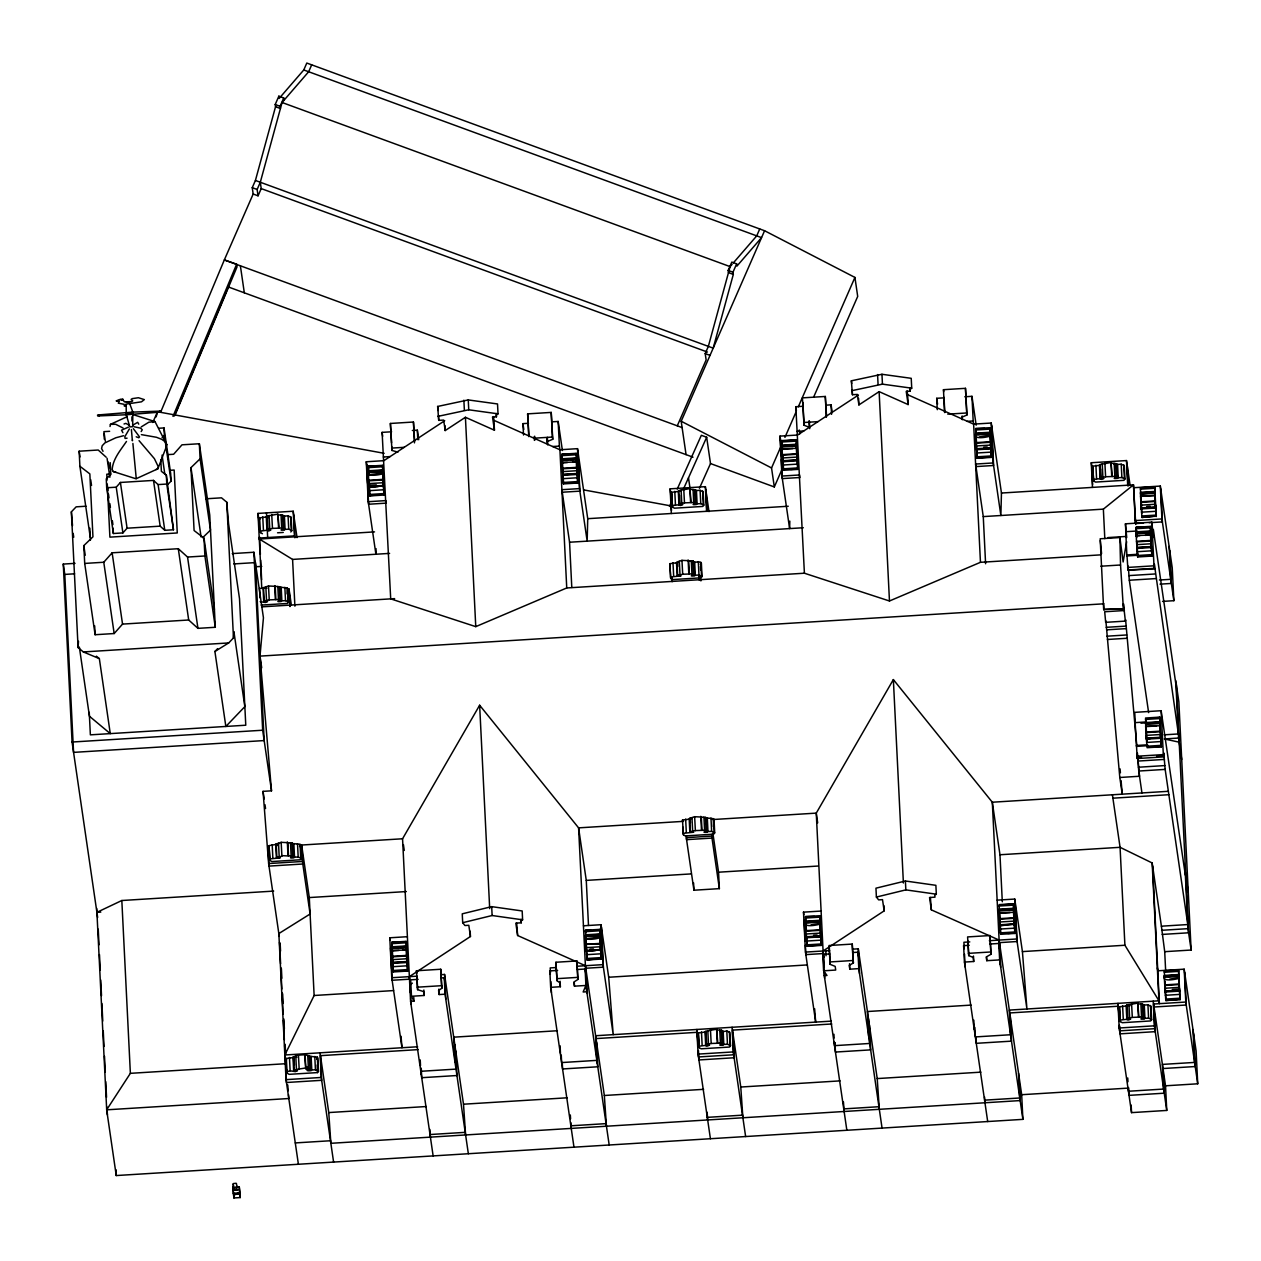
<?xml version="1.0" encoding="UTF-8"?>
<svg xmlns="http://www.w3.org/2000/svg" width="1261" height="1261" viewBox="0 0 1261 1261"><rect width="100%" height="100%" fill="white"/><g stroke="black" fill="none" stroke-linecap="round" stroke-linejoin="round"><path stroke-width="1.5" d="M382.54 465.341L382.95 474.814L382.635 470.463L368.37 471.346L368.701 475.696L368.275 466.223L382.54 465.341L384.085 495.037L369.82 495.92L369.615 494.454L369.189 487.376L383.439 485.816L369.189 486.699L369.3 488.133L369.189 486.699M406.058 941.368L406.468 950.857L406.152 946.507L391.887 947.389L392.218 951.74L391.793 942.251L406.058 941.368L406.389 944.158L407.602 971.065L393.337 971.947L392.707 962.726L406.956 961.844L407.082 963.278L406.956 961.844M576.198 453.329L576.608 462.819L576.293 458.468L562.028 459.351L562.343 463.701L561.933 454.212L576.198 453.329L576.529 456.119L577.743 483.026L563.478 483.909L562.832 474.703L577.097 473.821L577.207 475.239L577.097 473.821M585.719 936.308L585.451 930.255L599.716 929.373L601.261 959.069L586.995 959.952L586.239 948.162L586.27 950.4L600.52 949.517L600.488 947.279L600.725 951.283L600.614 949.848L589.912 950.51M587.421 938.767C620.302 932.998 580.454 945.056 585.545 935.378L599.81 934.496L600.126 938.846L599.716 929.373M796.243 439.695L796.668 449.184L796.353 444.818L782.088 445.716L782.403 450.067L781.993 440.578L796.243 439.695L797.803 469.391L783.538 470.274L783.065 465.025L782.908 461.731L797.157 460.848L797.803 469.391M819.76 915.722L820.186 925.211L819.871 920.861L805.606 921.744L805.921 926.094L805.511 916.605L819.76 915.722L821.321 945.419L807.056 946.302L806.409 937.096L809.972 936.876M989.901 427.7L990.311 437.173L989.995 432.822L975.746 433.705L976.061 438.056L975.636 428.582L989.901 427.7L991.445 457.396L977.196 458.279L976.55 449.058L980.112 448.837M999.374 910.568L999.153 904.61L1013.418 903.727L1014.963 933.424L1000.714 934.306L1000.493 932.841L1000.068 925.763L1014.317 924.203L1000.068 925.085L1000.178 926.52L1000.068 925.085M1010.045 912.57L999.358 913.232L999.264 909.733L1013.513 908.85L1013.828 913.2L1013.418 903.727M1139.881 535.673L1136.319 535.893L1136.224 532.394L1136.539 536.745L1136.129 527.271L1150.379 526.389L1151.939 556.085L1137.674 556.968L1137.201 551.703L1137.044 548.425L1151.293 547.542L1151.939 556.085M1147.762 493.272L1140.622 493.713L1140.417 487.755L1154.682 486.872L1156.321 516.159L1141.962 517.451L1141.331 508.908L1155.58 508.025L1156.227 516.569M1159.805 717.131L1160.23 726.604L1159.899 722.254L1145.65 723.136L1145.965 727.487L1145.555 718.013L1159.805 717.131L1161.349 746.811L1147.1 747.71L1146.627 742.445L1146.454 739.167L1160.719 738.268L1161.349 746.811M1136.208 532.615L1150.489 531.511L1150.804 535.862L1150.379 526.389M1154.777 491.995L1154.871 495.494L1140.606 496.377L1140.511 492.878L1154.777 491.995L1155.092 496.345L1154.682 486.872M1164.565 976.928L1164.281 970.86L1178.546 969.977L1180.091 999.674L1165.826 1000.556L1165.18 991.335L1168.758 991.114M1169.83 979.151C1195.586 974.406 1159.395 985.298 1164.376 975.982L1178.641 975.1L1178.956 979.45L1178.546 969.977M235.996 1193.915L234.262 1194.372L235.917 1194.498M129.331 402.637L126.21 402.023L129.048 401.849L132.846 412.111L132.673 426.722L129.836 426.896L126.289 414.759L126.147 404.765M376.046 548.63L375.904 554.241L368.244 501.705L366.273 461.762L383.88 460.675L444.707 420.701M577.522 448.664L587.736 518.681L587.169 541.142L579.493 488.606L577.522 448.664L559.916 449.767L493.949 420.354L493.398 416.587M789.812 521.108L789.622 528.595L781.946 476.059L779.976 436.117L797.582 435.029L858.41 395.071M991.241 423.034L1001.455 493.035L1000.871 515.497L993.211 462.96L991.241 423.034L973.634 424.122L907.652 394.709L907.1 390.942M132.484 439.884L132.373 440.767L131.412 429.575M79.348 647.051L89.452 716.264L110.274 733.618L99.351 658.636L83.336 651.937L78.087 647.555L78.513 641.282M214.906 651.48L228.682 642.937L233.474 637.924L233.916 631.651L244.839 706.633L225.845 726.462L214.906 651.48L217.617 648.643M370.261 474.735C403.126 468.966 363.278 481.04 368.37 471.346M382.729 473.963L382.635 470.463M399.122 950.431L391.982 950.873L391.887 947.389M402.685 950.211L406.247 949.99L406.152 946.507M567.466 462.519L562.122 462.85L562.028 459.351M572.825 462.172L576.387 461.952L576.293 458.468M792.885 448.538L782.183 449.2L782.088 445.716M797.267 460.549L797.031 457.617L797.062 459.855L782.813 460.738L782.372 454.622L782.088 448.869L796.448 448.317L796.353 444.818M811.044 924.896C836.815 920.152 800.609 931.044 805.606 921.744M819.965 924.345L819.871 920.861M979.403 436.984C1008.564 431.656 970.891 443.368 975.746 433.705M990.09 436.322L989.995 432.822M1014.317 924.203L1014.443 925.637L1014.207 921.633L1014.238 923.887L999.973 924.77L999.547 918.638L999.264 912.901L1013.608 912.349L1013.513 908.85M1150.489 531.511L1150.584 535.011L1145.224 535.342M1156.432 725.973L1145.745 726.635L1145.65 723.136M1160.814 737.984L1160.593 735.037L1160.624 737.275L1146.359 738.158L1145.934 732.042L1145.65 726.289L1160.01 725.753L1159.899 722.254M1178.736 978.599L1178.641 975.1M138.742 424.169L137.701 422.309L133.193 424.941M1136.744 745.424L1125.6 619.703L1125.379 621.106L1105.676 622.335L1105.881 620.932L1119.8 777.485L1122.243 794.162L1121.076 780.559M110.038 426.502L110.416 424.358L127.235 416.666M124.035 423.98L125.864 423.365L129.189 425.193M1126.656 541.741L1123.125 561.98L1119.894 537.549L1100.175 538.778L1103.659 609.457L1123.677 608.842L1123.425 603.735L1125.379 621.106M132.279 414.349L154.993 421.584L166.72 444.55L166.074 447.403L157.877 468.793L135.999 478.786L113.285 471.551L112.166 469.502C113.001 458.736 120.678 450.035 126.478 441.445M369.82 495.92L369.268 482.254M393.337 971.947L393.164 965.863M563.478 483.909L563.304 477.824M586.995 959.952L595.964 958.975M783.538 470.274L782.892 454.717M807.056 946.302L806.693 936.434M977.196 458.279L976.912 450.287M1000.714 934.306L999.784 913.074M1141.962 517.451L1152.727 516.38M1137.674 556.968L1137.123 543.302M1165.826 1000.556L1178.389 999.374M304.595 1054.748L309.859 1055.977L311.183 1070.636C302.025 1071.645 315.549 1067.878 305.792 1068.776L304.595 1054.748L298.431 1055.126L299.172 1069.013L294.128 1070.069L293.466 1056.765L298.431 1055.126M160.667 412.158L224.332 259.924L253.177 194.021L252.247 187.684L255.416 180.465L275.544 106.712L275.213 104.505L278.854 96.183L283.741 97.964L284.072 100.186M253.177 194.021L258.064 195.818L257.134 189.465L260.302 182.262L282.07 102.504L308.661 71.751L311.688 64.847M732.121 264.306L730.119 266.623L708.351 346.381L705.198 353.6L706.128 359.937L677.283 425.824M733.319 274.409L728.48 272.628L728.164 270.421L731.806 262.099L736.645 263.864L732.988 272.187L733.319 274.409L713.19 348.146L255.416 180.465M239.227 1194.309L238.014 1193.994L239.527 1193.915M172.993 416.382L236.642 264.211L224.332 259.924L682.122 427.605M174.317 415.972L178.053 407.035M178.747 405.38L228.288 286.941L693.014 457.176M174.901 415.452L237.021 266.891L236.642 264.211M275.544 106.712L280.431 108.509L280.1 106.302L283.741 97.964M278.854 96.183L279.185 98.39L303.775 69.954L306.801 63.05L764.576 230.731L854.926 277.42L857.701 296.43L813.66 397.073M258.064 195.818L261.216 188.598L260.302 182.262M759.737 228.966L756.726 235.87L733.35 262.887M686.063 454.622L681.192 421.253L764.576 230.731M677.22 489.126L701.352 435.297L706.664 437.252L710.51 463.575L774.317 486.951L771.543 467.957L780.985 446.378M784.925 437.394L795.927 412.237M798.292 406.846L854.926 277.42M774.317 486.951L782.183 468.982M152.77 422.467L157.546 411.764L384.148 453.314M156.175 416.855L157.546 411.764M669.481 506.402L671.798 501.248M683.383 489.221L706.664 437.252M699.445 488.259L710.51 463.575M588.493 925.448L586.27 880.399L578.594 827.862L479.637 705.23L402.558 838.77L301.631 845.028L309.292 897.564L314.131 995.496L284.828 1055L417.627 1046.772M233.774 1194.356L234.53 1193.789L233.632 1194.167M1002.306 901.773L999.973 854.753L992.312 802.217L893.355 679.584L816.261 813.124L824.3 975.651L846.856 1130.266M824.016 957.383L823.07 950.999L884.15 910.868L882.511 899.645L878.633 899.881L876.395 897.06L875.954 888.185L905.398 880.998L935.883 885.317L936.324 894.191L934.732 895.389L935 897.154L929.546 897.501L931.343 909.875L999.122 940.091L1021.678 1094.706L1022.892 1119.358L116.248 1175.551L106.665 1109.822L130.372 1073.332L121.828 900.512L273.669 891.101M290.818 531.969L291.795 530.629L291.149 517.325L288.075 515.859L283.189 516.127M280.588 588.178L279.958 587.61L281.187 587.295L287.398 588.004L287.13 593.931M287.918 588.792L288.58 602.112L287.603 603.436L261.09 605.091M299.598 846.478L300.055 844.35L293.845 843.641L292.631 843.956L293.261 844.523M300.575 845.138L301.237 858.442L300.26 859.781L271.872 861.547L269.917 860.412L269.05 845.642L275.718 844.476L277.452 845.548M695.836 491.16L695.205 490.592L700.091 490.308L703.165 491.79L703.811 505.094L702.834 506.433L674.446 508.183L672.491 507.064L671.624 492.294L679.332 491.317M316.874 1059.272L317.331 1057.144L311.12 1056.434L309.891 1056.75L310.521 1057.317M294.128 1070.069L297.517 1070.668L295.389 1071.645L290.125 1070.794L286.972 1071.755L287.177 1073.206L289.132 1074.34L317.52 1072.591L318.513 1071.251L317.851 1057.932M700.407 564.502L700.848 562.39L698.31 561.697L692.967 562.816M701.384 563.178L702.03 576.482L701.053 577.822L672.665 579.571L670.71 578.452L669.843 563.683L677.551 562.705L677.74 566.504M706.712 818.893L706.097 818.326L707.311 818.011L713.521 818.72L713.348 826.554M714.041 819.508L714.703 832.827L713.726 834.152L685.322 835.917L683.383 834.782L682.5 820.013L690.224 819.051L690.413 822.85M1116.332 464.489L1121.218 464.206L1124.292 465.687L1124.938 478.991L1123.961 480.331L1095.573 482.08L1093.618 480.961L1092.751 466.192L1100.459 465.214L1099.529 465.766M721.465 1032.05L726.809 1030.931L729.867 1032.396L730.529 1045.716L729.552 1047.04L701.148 1048.805L699.209 1047.67L698.326 1032.901L706.05 1031.939L706.696 1045.243L705.782 1045.795L707.405 1046.11L709.533 1045.133L706.144 1044.534L705.498 1031.23L716.611 1029.212L717.824 1043.241C727.565 1042.343 714.041 1046.094 723.199 1045.085L721.875 1030.442L717.162 1029.922M1143.664 1005.679L1143.049 1005.112L1147.936 1004.828L1150.994 1006.294L1151.656 1019.613L1150.678 1020.937L1122.274 1022.703L1120.335 1021.568L1119.453 1006.798L1127.176 1005.837L1127.823 1019.14L1126.908 1019.692L1128.532 1020.007L1130.66 1019.03L1127.271 1018.431L1126.625 1005.127L1137.737 1003.11L1138.951 1017.138C1148.692 1016.24 1135.168 1019.991 1144.326 1018.983L1143.002 1004.339L1138.289 1003.835M129.363 428.929L124.823 436.7L125.075 438.434L127.077 438.166M238.565 1193.631L237.541 1193.615L239.212 1193.505M110.227 462.661L110.81 474.467L106.255 478.865L106.696 487.771L116.233 487.187L120.41 482.459L153.495 480.409L158.114 484.587L164.781 530.314L173.466 529.778L166.342 475.145L161.376 471.33L160.793 459.524M106.696 487.771L113.364 533.513L122.9 532.914L127.077 528.201L160.163 526.152L164.781 530.314M106.145 457.176L98.216 450.019L79.159 451.202L79.9 466.271L89.846 473.9L92.951 536.808L83.825 545.619L84.708 563.431L103.765 562.248L112.134 552.807L178.29 548.708L187.542 557.047L197.945 628.356L215.3 627.284L209.752 515.04L199.348 443.746L181.994 444.818L173.624 454.259L167.792 454.622M84.708 563.431L95.111 634.724L114.168 633.542L122.538 624.1L188.693 620.002L197.945 628.356M78.087 647.555L71.373 511.84L76.164 506.843L85.984 506.228M141.169 431.561L142.257 429.78L140.665 428.173L134.107 426.77M162.102 437.662L164.387 435.471L164.025 427.936L158.807 428.251M167.634 484.508L171.055 481.198L170.692 473.663L164.025 427.936M214.417 609.457L204.014 538.163L194.084 530.534L190.978 467.626L200.089 458.815L199.348 443.746M202.674 537.675L210.492 530.124L200.089 458.815M136.251 478.565L132.894 443.478M233.317 1183.575L236.075 1183.275A2.758 0.993 -2.8 0 1 236.422 1183.969L236.847 1185.703A8.764 3.168 -2.8 0 1 237.352 1186.696A4.65 1.687 -2.8 0 0 237.84 1187.405L236.485 1188.209A8.023 2.9 -2.8 0 1 236.201 1189.139L236.958 1189.848M993.211 462.96L975.604 464.048L983.265 516.6L1103.359 509.145L1133.481 484.855L1135.72 524.466M498.016 413.829L496.204 415.216L496.44 416.792L492.515 417.044L494.438 430.222L465.419 417.281L445.196 430.568L443.667 420.071L438.733 420.37L437.646 406.452L468.257 399.926L497.528 403.961L498.016 413.829L468.745 409.793L438.134 416.319M911.719 388.183L909.906 389.57L910.143 391.162L906.218 391.399L908.141 404.576L879.122 391.635L858.899 404.923L857.37 394.425L852.436 394.725L851.364 380.806L881.959 374.281L911.23 378.316L911.719 388.183L882.448 384.148L851.853 390.674M235.303 1194.325L234.483 1194.246M410.582 984.967L409.368 976.644L470.432 936.513L468.808 925.29L464.931 925.527L462.692 922.705L462.251 913.831L491.695 906.643L522.18 910.962L522.606 919.821L521.029 921.019L521.282 922.8L515.828 923.147L517.64 935.52L585.419 965.721L604.334 1095.494L606.446 1126.231M141.279 426.88L148.83 422.214L154.993 421.584M418.116 979.371L410.66 979.844L411.464 996.269L424.137 995.481L423.57 991.587L417.612 989.664L416.445 970.765L440.735 969.252L441.917 988.167L438.576 990.563L439.159 994.551L445.07 994.188L468.351 1153.736M233.348 1183.811L232.67 1184.836L233.679 1185.766A11.759 4.256 -2.8 0 0 233.332 1187.247A3.263 1.182 -2.8 0 0 233.049 1188.02L234.735 1188.288A6.463 2.333 -2.8 0 0 235.161 1189.359L235.24 1189.927A2.427 0.883 -2.8 0 1 234.183 1190.053L238.219 1189.958M237.084 1193.552L237.998 1193.757M409.762 984.857L412.363 983.154M557.614 970.418L549.843 970.891L550.663 987.331L560.373 986.732L559.789 982.729L557.031 980.711L555.928 962.253L576.876 960.945L577.979 979.403L573.865 982.051L574.464 986.165L585.908 985.456L609.189 1145.004M266.449 512.88L267.427 529.462L270.8 530.061L268.672 531.039L267.048 530.723L267.978 530.156L267.316 516.852L266.386 517.42L268.026 517.719M679.521 495.116L679.994 504.621L679.064 505.188L680.688 505.503L682.832 504.526L679.443 503.911L678.781 490.608L689.909 488.59L691.107 502.619C700.864 501.72 687.34 505.488 696.498 504.479L695.158 489.82L690.461 489.315M676.621 563.257L677.551 562.705M1100.648 469.013L1101.121 478.518L1100.191 479.085L1101.815 479.401L1103.958 478.423L1100.569 477.809L1099.907 464.505L1111.036 462.488L1112.234 476.516C1121.975 475.618 1108.466 479.385 1117.624 478.376L1116.284 463.717L1111.587 463.213M829.706 953.947L822.771 954.372L823.591 970.812L835.712 970.056L835.176 966.383L830.164 964.366L828.997 945.514L852.247 944.079L853.398 962.915L849.252 965.406L849.804 969.189L858.804 968.621L882.054 1128.091M969.205 945.309L963.609 945.655L964.429 962.08L973.744 961.497L973.145 957.414L968.732 955.617L967.597 936.923L989.948 935.552L991.083 954.23L986.244 956.957L986.78 960.693L999.642 959.905L1022.892 1119.358M234.436 1193.82L235.823 1193.71M121.828 900.512L96.908 912.333L100.817 912.097M944.584 412.442L943.464 389.696L965.469 388.325L966.982 414.948L961.796 417.265L962.048 418.951M391.619 431.782L382.115 432.365L390.705 598.865L475.76 626.638L566.741 587.957L804.408 573.219L889.462 600.993L980.459 562.311L1100.554 554.872M547.447 444.203L547.069 441.618L552.759 439.269L551.215 412.41L527.634 413.86L528.753 436.621M126.289 414.759L132.846 412.111L160.951 411.086L161.077 412.032L126.289 414.759L97.696 415.957L97.554 415.011L132.846 412.111M110.416 424.358L115.634 424.263L123.074 428.015M155.97 469.549L157.877 468.793L158.24 466.649L154.394 458.657L139.057 440.656M238.739 1193.71L239.511 1194.025M262.43 533.734L260.475 532.599L259.608 517.83L267.316 516.852M267.978 530.156L260.255 531.133L260.475 532.599M672.286 505.598L679.994 504.621M670.505 576.986L681.05 575.914L677.661 575.3L676.999 561.996L681.965 560.357L688.679 560.704L689.326 574.007C699.083 573.109 685.558 576.876 694.716 575.867L693.377 561.208L688.679 560.704M1093.413 479.495L1101.121 478.518M269.696 858.946L280.241 857.874L276.868 857.275L276.206 843.956L281.171 842.332L287.871 842.663L288.533 855.983C298.274 855.068 284.765 858.836 293.908 857.827L292.584 843.183L287.871 842.663M683.163 833.332L693.708 832.244L690.319 831.645L689.672 818.342L694.638 816.702L701.337 817.033L701.999 830.353C711.74 829.454 698.216 833.206 707.374 832.197L706.05 817.554L701.337 817.033M287.177 1073.206L286.31 1058.436L294.018 1057.475L294.396 1065.072M698.988 1046.22L706.696 1045.243M1120.115 1020.117L1127.823 1019.14M278.429 514.851L283.142 515.355L284.466 530.014C275.324 531.023 288.832 527.256 279.091 528.154L277.893 514.125L266.765 516.143L269.066 516.38M267.427 529.462L272.471 528.391L271.73 514.52M260.192 601.655L265.456 602.506L267.584 601.529L264.195 600.93L263.549 587.626L268.498 585.987L275.213 586.333L275.875 599.637C285.616 598.739 272.092 602.49 281.25 601.497L279.926 586.838L275.213 586.333M264.195 600.93L269.239 599.873L268.498 585.987M679.443 503.911L684.487 502.855L683.746 488.984M677.661 575.3L682.705 574.244L681.965 560.357M1100.569 477.809L1105.613 476.753L1104.872 462.882M276.868 857.275L281.912 856.219L281.171 842.332M690.319 831.645L695.378 830.589L694.638 816.702M706.144 1044.534L711.188 1043.477L710.447 1029.591M1127.271 1018.431L1132.315 1017.375L1131.574 1003.488M123.578 435.723L115.854 437.756L104.899 442.895L102.204 445.732L101.574 448.585L103.024 451.312M283.851 529.447L288.737 529.163L291.795 530.629M280.62 600.914L285.506 600.646L288.58 602.112M695.867 503.911L700.753 503.628L703.811 505.094M694.086 575.3L698.972 575.016L702.03 576.482M1116.994 477.809L1121.88 477.525L1124.938 478.991M293.293 857.259L298.179 856.976L301.237 858.442M706.743 831.63L711.63 831.346L714.703 832.827M310.553 1070.053L315.439 1069.785L318.513 1071.251M722.569 1044.518L727.455 1044.234L730.529 1045.716M1143.695 1018.415L1148.582 1018.131L1151.656 1019.613M128.449 427.116L121.529 430.19L122.9 432.696M462.692 922.705L492.121 915.518L522.606 919.821M876.395 897.06L905.839 889.872L936.324 894.191M1114.172 464.127L1116.284 463.717M691.264 561.618L693.377 561.208M719.747 1030.852L721.875 1030.442M235.255 1193.868L234.877 1194.577M109.644 431.294L103.922 431.656L104.3 439.191M397.956 452.163L391.95 450.445L390.39 423.46L413.45 422.025L414.633 441.429M826.554 416.24L825.309 396.458L802.422 397.877L804.045 425.241L809.357 427.29M412.363 430.49L417.328 430.174L418.715 439.663M523.52 435.013L522.952 423.633L528.501 423.286M552.397 421.805L558.166 421.458L562.406 450.524M804.408 573.219L795.833 406.72L803.147 406.263M825.813 405.175L831.094 404.844L832.228 412.615M937.286 409.683L936.718 398.303L944.237 397.83M964.791 396.774L971.963 396.317L976.172 425.193M533.986 438.197L552.428 437.047L552.759 439.269M391.604 448.096L404.198 447.324M803.635 422.514L817.979 421.631M947.768 414.144L966.683 412.977L966.982 414.948M110.637 473.963L106.791 474.199L107.075 480.11M170.314 470.274L174.16 470.038L177.265 532.962L109.896 537.139L107.264 484.035M383.344 457.018L390.075 456.592M552.649 446.52L559.395 446.095L559.916 449.767L566.741 587.957M797.047 431.372L803.793 430.947M967.376 421.332L973.177 420.969L973.634 424.122L980.459 562.311M368.275 466.223L373.729 466.318M379.072 465.987L382.635 465.766M561.933 454.212L576.293 453.771M787.431 440.672L796.353 440.121M975.636 428.582L984.652 428.456M368.275 467.642L382.524 466.759M561.917 455.647L576.182 454.764M781.978 441.996L796.243 441.114M975.636 430.001L989.885 429.118M368.401 470.779L382.666 469.896M562.059 458.783L576.309 457.901M782.104 445.133L796.369 444.25M975.762 433.138L990.027 432.255M158.114 484.587L166.783 484.051L173.466 529.778M368.354 471.567L382.619 470.684M562.012 459.556L576.277 458.673M782.072 445.921L796.337 445.038M975.73 433.926L989.98 433.043M375.62 471.74L368.559 472.292M571.06 459.635L576.466 459.398M977.638 434.43L984.762 433.989M368.385 472.654L382.65 471.772M562.043 460.659L576.293 459.776M782.088 447.009L796.353 446.126M975.746 435.013L990.011 434.131M577.207 474.183L576.971 471.251L577.002 473.49L562.753 474.372L562.311 468.257L562.028 462.503L576.387 461.952M368.669 480.252L382.934 479.369L383.36 485.501L369.095 486.383L368.385 474.514M562.311 468.257L576.576 467.374L577.002 473.49M782.372 454.622L796.637 453.739L797.062 459.855M976.03 442.611L990.295 441.728L990.72 447.844L976.455 448.727L975.746 436.858M368.748 480.835L383.013 479.952M562.406 468.824L576.655 467.941M782.466 455.189L796.716 454.307M976.109 443.178L990.374 442.296M368.906 483.609L383.171 482.727M562.564 471.614L576.813 470.716M782.624 457.964L796.873 457.081M976.266 445.968L990.531 445.086M369.095 486.383L369.063 484.129L369.174 485.312L376.314 484.87M983.675 447.229L987.237 447.009M782.892 461.053L783.018 462.488L782.892 461.053L797.157 460.17L797.267 461.605L797.157 460.17M983.675 448.617L990.799 448.175L990.925 449.61L990.799 448.175M372.846 486.856L378.205 486.525M786.565 461.211L783.002 461.431L782.782 458.5L782.813 460.738M983.785 448.995L989.128 448.664M562.847 475.365L577.097 474.483L577.743 483.026M976.55 449.736L990.815 448.853L991.445 457.396M205.811 498.804L221.526 497.827L226.775 502.209L228.572 523.741L239.511 598.723L245.769 725.217L90.366 734.848L89.247 712.339M369.347 490.655L383.612 489.772L383.454 486.494M563.005 478.66L577.27 477.777M783.065 465.025L797.33 464.127M976.723 453.014L990.973 452.132M369.615 494.454L383.88 493.571L384.085 495.037M563.273 482.459L577.522 481.576M783.317 468.824L797.582 467.926M976.976 456.813L991.241 455.93M369.93 495.51L378.804 494.958M568.853 483.168L577.837 482.616M790.71 469.423L797.898 468.982M977.291 457.853L991.556 456.971M368.244 501.705L385.85 500.601L386.213 503.139L368.606 504.242L367.771 487.124M579.493 488.606L561.902 489.694L569.562 542.23L571.785 587.437M781.946 476.059L799.553 474.971L799.931 477.509L782.324 478.597L781.379 459.571M562.264 492.231L579.871 491.144L577.901 451.202M975.982 466.586L993.589 465.498L991.603 425.556M261.768 588.13L257.985 513.416L293.198 511.225L297.044 537.627M671.356 513.495L670.143 488.842L705.356 486.667L708.997 511.635M1092.483 487.392L1091.269 462.74L1126.483 460.564L1130.124 485.532M279.091 528.154L272.471 528.391M691.107 502.619L684.487 502.855M1112.234 476.516L1105.613 476.753M277.562 532.788L283.252 532.441M293.198 511.225L294.554 536.839L294.412 535.878L259.199 538.053L259.34 539.03L374.533 531.89M587.736 518.681L788.251 506.244M1001.455 493.035L1133.481 484.855L1135.404 523.567M1133.907 487.708L1160.309 486.068L1172.241 567.828L1173.865 600.693L1162.547 601.402M1147.652 487.739L1140.417 487.755M1140.401 489.173L1154.666 488.291M1140.543 492.31L1154.792 491.427M1140.496 493.098L1154.761 492.216M1140.527 494.186L1154.777 493.303M1146.769 508.278L1155.691 507.726L1155.454 504.778L1155.486 507.032L1141.237 507.915L1140.527 496.046L1154.871 495.494M97.649 917.425L72.066 742.035L63.271 564.077L75.061 563.352M232.26 553.595L253.887 552.255L263.439 617.764L260.002 656.114L271.509 790.82L263.045 791.356L268.625 863.564L279.248 936.419M187.542 557.047L204.897 555.975L215.3 627.284M1140.811 501.799L1155.06 500.901L1155.486 507.032M1140.89 502.367L1155.155 501.484M1141.047 505.141L1155.297 504.258M259.34 539.03L292.584 559.411L389.602 553.39M569.562 542.23L803.304 527.744M1146.659 506.512L1150.221 506.291M63.271 564.077L64.784 574.417L74.604 573.802M233.774 563.935L255.384 562.595L264.179 740.57L73.564 752.376L64.784 574.417M1146.675 507.899L1155.58 507.348L1155.691 508.782L1155.58 507.348M255.888 566.756L261.768 566.394M1141.489 512.187L1155.754 511.304M1141.757 515.985L1156.006 515.103M1135.53 520.572L1161.933 518.933L1173.865 600.693M1137.044 531.007L1125.726 531.701L1125.9 532.851L1125.442 523.819L1151.86 522.18L1153.311 537.454L1153.295 529.368L1175.946 684.644M1143.506 523.079L1135.956 523.551L1135.105 517.704M1149.165 522.732L1162.374 521.912L1160.75 489.047M1136.129 527.271L1150.489 526.814M1136.114 528.69L1150.379 527.807M1136.24 531.827L1150.505 530.944M1143.475 532.788L1150.662 532.457M1136.224 533.702L1150.489 532.82M264.085 588.335L259.53 588.351L260.002 597.856M1151.403 547.242L1151.167 544.295L1151.198 546.549L1136.949 547.432L1136.508 541.316L1136.224 535.562L1150.584 535.011M1107.946 537.58L1125.868 536.461M1136.508 541.316L1150.773 540.417L1151.198 546.549M1136.602 541.883L1150.852 541.001M1136.76 544.657L1151.009 543.775M275.875 599.637L269.239 599.873M689.326 574.007L682.705 574.244M1137.028 547.747L1137.154 549.181L1137.028 547.747L1151.293 546.864L1151.403 548.299L1151.293 546.864M1137.201 551.703L1151.466 550.821M261.594 606.872L394.614 598.628M1125.726 531.701L1126.877 554.95L1138.194 554.241M1126.877 554.95L1127.019 555.943L1138.336 555.234M1137.454 555.502L1151.719 554.619M1143.049 556.227L1152.034 555.675M1100.821 566.221L1120.54 564.991L1119.894 537.549M1127.586 567.45L1153.988 565.811L1154.367 568.348L1127.965 569.988L1127.019 555.943M1128.563 570.161L1155.029 568.869L1178.389 733.949L1164.076 734.832M1128.627 570.508L1128.942 575.599L1155.344 573.96M1128.942 575.599L1129.32 580.233L1155.722 578.594M1159.426 580.013L1170.744 579.319L1169.12 546.454M1160.025 584.142L1171.343 583.449L1169.719 550.584M83.336 651.937L228.682 642.937M1104.005 603.798L260.002 656.114L261.705 667.778M1103.659 609.457L1123.677 608.842M1124.418 610.529L1104.699 611.758L1105.676 622.335M1106.196 627.332L1125.915 626.118M1106.622 629.838L1126.341 628.608M1106.937 636.19L1126.656 634.961M1107.426 639.485L1127.129 638.271M72.066 742.035L262.666 730.229L271.509 790.82M1185.372 875.26L1161.145 710.715L1134.742 712.355L1135.278 723.231M1150.994 718.108L1159.915 717.556M1145.54 719.432L1159.805 718.549M999.973 854.753L1120.067 847.313L1152.16 862.95L1161.397 926.189L1187.799 924.549L1165.164 769.399L1163.745 752.896L1163.651 756.884L1137.233 758.523L1135.152 722.632L1146.47 721.938M1145.666 722.569L1159.931 721.686M1140.953 723.168L1146.612 722.821M1145.634 723.357L1159.899 722.474M1145.65 724.444L1159.915 723.562M1145.934 732.042L1160.199 731.159L1160.624 737.275M1146.028 732.609L1160.278 731.727M1146.186 735.399L1160.435 734.517M1146.454 738.489L1146.58 739.923L1146.454 738.489L1160.719 737.606L1160.829 739.041L1160.719 737.606M1150.127 738.647L1146.564 738.867L1146.328 735.92L1146.359 738.158M1181.699 759.437L1178.578 738.048L1164.281 738.946L1179.193 742.177M1146.627 742.445L1160.877 741.563M1136.287 745.487L1147.605 744.794M1136.413 746.386L1147.731 745.677M1146.88 746.244L1161.145 745.361M1156.069 746.733L1161.46 746.402M1136.902 756.237L1163.32 754.598L1163.651 756.884M1137.233 758.523L1137.123 754.551L1137.769 757.451L1141.536 757.215M1156.621 756.285L1162.279 755.938M1137.769 757.451L1138.053 761.061L1164.455 759.421M1138.053 761.061L1138.431 767.224L1164.833 765.585M1138.431 767.224L1138.762 771.038L1165.164 769.399M1119.8 777.485L1139.518 776.256L1137.438 753.132M683.525 821.352L578.594 827.862L586.633 990.374M712.843 819.54L816.261 813.124L817.68 822.866M1168.364 791.309L992.312 802.217L1000.336 964.728M1112.896 798.181L1168.852 794.714M281.834 855.636L288.533 855.983M701.999 830.353L695.378 830.589M268.625 863.564L302.435 861.468L310.111 914.004L278.839 933.566L286.042 1079.637L298.4 1164.266M309.292 897.564L406.341 891.559M586.27 880.399L691.186 873.905M712.891 833.316L718.565 872.202L818.074 866.039M719.369 888.642L711.708 836.09L686.283 837.667L693.944 890.219L719.369 888.642L718.565 872.202M401.061 1036.258L401.975 1047.733L391.761 977.732L389.791 937.79L407.398 936.702M583.433 925.795L601.04 924.707L608.7 977.243L613.224 1034.635L603.01 964.633L601.04 924.707M814.622 1008.705L815.678 1022.088L805.464 952.087L803.493 912.144L821.1 911.057M997.152 900.149L1014.758 899.061L1022.419 951.598L1026.943 1009.005L1016.729 938.988L1014.758 899.061M391.793 942.251L406.152 941.794M585.451 930.255L590.889 930.35M596.248 930.019L599.81 929.798M805.511 916.605L814.527 916.495M1002.826 904.815L1013.513 904.153M391.793 943.669L406.042 942.787M585.435 931.674L599.7 930.791M805.495 918.04L819.76 917.157M999.153 906.028L1013.403 905.146M391.919 946.806L406.184 945.923M585.561 934.811L599.826 933.928M805.621 921.176L819.886 920.294M999.279 909.165L1013.545 908.283M391.872 947.594L406.137 946.712M585.53 935.599L599.795 934.716M805.59 921.949L819.855 921.066M999.248 909.953L1013.497 909.071M400.919 947.657L406.263 947.326M585.656 936.214L592.796 935.772M807.497 922.469L814.638 922.027M391.903 948.682L406.168 947.799M585.545 936.687L599.81 935.804M805.606 923.036L819.871 922.154M999.264 911.041L1013.529 910.158M407.067 962.222L406.846 959.29L406.877 961.528L392.612 962.411L392.187 956.295L391.903 950.542L406.247 949.99M392.187 956.295L406.436 955.412L406.877 961.528M585.545 938.531L585.829 944.284L600.094 943.401L600.52 949.517M805.889 930.65L820.154 929.767L820.58 935.883L806.331 936.765L805.606 924.896M999.547 918.638L1013.812 917.756L1014.238 923.887M392.266 956.863L406.531 955.98M585.829 944.284L600.173 943.969M805.984 931.217L820.233 930.334M999.626 919.222L1013.891 918.339M392.423 959.637L406.688 958.754M585.924 944.852L586.081 947.642L600.331 946.759M806.142 933.991L820.391 933.108M999.784 921.996L1014.049 921.113M589.912 949.123L593.474 948.902M813.534 935.268L817.096 935.047M813.534 936.655L820.675 936.214L820.785 937.632L820.675 936.214M590.022 950.889L595.365 950.558M813.644 937.018L820.785 936.576L820.548 933.644L820.58 935.883M1003.74 925.243L1000.178 925.464L999.941 922.516L999.973 924.77M392.707 963.404L406.972 962.521L407.602 971.065M586.365 951.409L600.614 949.848M806.425 937.758L820.675 936.876L821.321 945.419M392.865 966.698L407.13 965.8M586.523 954.687L600.788 953.805L600.614 950.526M806.583 941.053L820.848 940.17M1000.241 929.042L1014.49 928.159L1014.333 924.88M393.133 970.497L407.398 969.599M586.791 958.486L601.04 957.603L601.261 959.069M806.835 944.852L821.1 943.969M1000.493 932.841L1014.758 931.958L1014.963 933.424M398.728 971.206L407.697 970.655M807.15 945.892L821.415 945.009M1007.886 933.455L1015.073 932.998M391.761 977.732L417.186 976.156M440.656 974.706L444.566 974.454L463.496 1104.21L465.608 1134.947M556.069 967.55L550.206 967.912L550.442 972.846M577.585 966.21L603.01 964.633M805.464 952.087L829.612 950.589M852.546 949.17L858.284 948.808L877.215 1078.581L879.327 1109.317M969.788 941.904L963.908 942.266L964.161 947.2M989.349 940.69L1016.729 938.988M1161.602 930.303L1188.004 928.663L1191.125 950.037L1164.707 951.677L1161.397 926.189M441.303 977.937L444.266 977.748L444.975 982.666M577.459 969.504L585.104 969.031L585.813 973.949M852.594 952.528L857.984 952.197L858.694 957.036M989.649 944.032L998.822 943.464L999.532 948.304M1162.201 934.433L1188.603 932.793L1176.34 684.66M417.249 987.19L441.555 985.692L441.917 988.167M556.731 978.678L577.68 977.385L577.979 979.403M829.817 961.954L853.051 960.504L853.398 962.915M968.401 953.363L990.768 951.976L991.083 954.23M314.131 995.496L393.574 990.579M608.7 977.243L807.229 964.933M1022.419 951.598L1124.907 945.246L1158.969 1000.808L1159.395 1003.677L1152.586 865.803M824.3 975.651L827.011 975.478L823.591 970.812M586.838 991.761L583.134 991.997L585.908 985.456L585.104 969.031M1119.106 1014.884L1117.971 1003.362L1119.201 1027.999L1131.543 1112.628L1166.756 1110.437L1154.398 1025.823L1153.185 1001.171L1165.527 1085.8L1197.729 1083.798L1196.106 1050.933L1184.174 969.173L1157.771 970.812L1157.346 967.944M1173.297 970.734L1164.281 970.86M1164.266 972.278L1178.531 971.396M1164.407 975.415L1178.657 974.532M1164.36 976.203L1178.625 975.32M1168.064 976.597L1175.189 976.156M1164.392 977.291L1178.641 976.408M1164.675 984.888L1178.925 984.006L1179.366 990.137L1165.101 991.02L1164.392 979.151M1164.754 985.471L1179.019 984.589M1164.912 988.246L1179.177 987.363M1172.304 989.507L1179.445 989.065L1179.555 990.831L1172.415 991.272M1172.32 990.894L1179.445 990.452L1179.571 991.887L1179.445 990.452M1165.196 992.013L1179.461 991.13L1180.091 999.674M557.394 1030.741L453.724 1037.172L454.937 1061.809M971.112 1005.096L867.426 1011.527L868.656 1036.179M1165.353 995.292L1179.618 994.409M1165.621 999.09L1179.87 998.208M831.33 1021.126L595.618 1035.738L596.847 1060.375L561.634 1062.566L561.255 1054.984M418.037 1049.625L320.452 1055.662L321.681 1080.314L286.468 1082.505L285.884 1070.81M831.756 1023.979L732.483 1030.127L733.697 1054.779L698.484 1056.954L698.2 1051.28M1197.729 1083.798L1185.797 1002.038L1153.61 1004.024L1154.824 1028.677L1119.61 1030.852L1119.327 1025.177M130.372 1073.332L286.105 1063.685M305.257 1068.051L299.172 1069.013M717.824 1043.241L711.188 1043.477M1138.951 1017.138L1132.315 1017.375M286.042 1079.637L321.256 1077.461L333.598 1162.09M420.796 1071.298L456.009 1069.107L454.78 1044.455M697.979 1040.987L696.844 1029.465L698.074 1054.101L733.271 1051.926L745.629 1136.539M1119.201 1027.999L1154.398 1025.823M106.665 1109.822L288.801 1098.52L288.501 1094.658M321.256 1077.461L320.042 1052.809L328.758 1112.565L426.344 1106.527M463.496 1104.21L567.182 1097.795M604.334 1095.494L703.622 1089.331M733.271 1051.926L732.058 1027.274L740.774 1087.029L840.062 1080.882M877.215 1078.581L980.885 1072.149M1021.678 1094.706L1128.39 1088.101M295.279 1142.923L330.492 1140.748M430.017 1134.537L465.23 1132.346M570.855 1125.805L606.068 1123.63M707.295 1117.356L742.508 1115.165M843.735 1108.892L878.949 1106.717M984.573 1100.159L1019.786 1097.984L1018.557 1073.332M232.922 1187.295L239.259 1186.9L239.953 1191.582L240.236 1197.556L233.9 1197.95L232.922 1187.295L233.9 1197.95M233.222 1193.269L239.558 1192.874L240.236 1197.556M402.558 838.77L410.582 1001.281L413.971 1001.124L413.797 997.483M678.781 490.608L681.082 490.844M263.549 587.626L266.922 588.225M689.672 818.342L691.958 818.562M276.206 843.956L278.492 844.192M1126.625 1005.127L1129.998 1005.726M293.466 1056.765L296.855 1057.364M141.374 434.635L156.474 437.283L161.786 439.364L165.27 441.823L166.72 444.55M583.654 489.899L670.805 505.882M113.285 471.551L115.744 472.04M125.974 412.536L133.177 414.333M238.156 1194.009L238.865 1193.442L238.755 1194.34M303.775 69.954L761.549 237.635L736.96 266.071L736.645 263.864M282.07 102.504L730.119 266.623M275.213 104.505L280.1 106.302M728.164 270.421L732.988 272.187M261.216 188.598L707.437 352.055M252.247 187.684L257.134 189.465M705.198 353.6L710.038 355.366M136.204 436.795L138.789 437.756L139.53 436.889L133.367 428.677M681.192 421.253L771.543 467.957M96.372 656.161L99.351 658.636M411.464 996.269L413.971 1001.124M781.993 440.578L782.324 443.368M1152.128 530.077L1152.302 531.212M1155.029 568.869L1154.351 564.234L1154.367 568.348M1188.272 892.536L1185.167 871.146L1188.004 928.663M1161.57 720.993L1161.696 721.891M1125.442 523.819L1126.735 537.533M1129.32 580.233L1148.629 712.623M1135.152 722.632L1135.294 723.515M1138.762 771.038L1141.946 792.948M1092.751 466.192L1093.618 480.961M1091.269 462.74L1092.672 472.402M1101.578 553.642L1100.333 540.559M1112.407 794.777L1120.067 847.313L1124.907 945.246M1119.453 1006.798L1120.335 1021.568M943.464 389.696L943.748 391.667M936.718 398.303L937.569 404.135M963.609 945.655L964.082 948.871M964.429 962.08L987.694 1121.549M930.397 897.469L931.343 909.875M851.364 380.806L851.758 383.517M795.833 406.72L796.4 410.597M799.222 429.985L799.789 433.863M779.976 436.117L781.189 444.439M803.493 912.144L803.872 914.682M804.707 920.451L805.275 924.297M688.49 477.809L690.145 489.079M700.344 577.034L700.911 580.911M671.624 492.294L672.491 507.064M670.143 488.842L671.561 498.505M669.843 563.683L670.71 578.452M682.5 820.013L682.721 821.478M698.326 1032.901L699.209 1047.67M698.074 1054.101L710.416 1138.73M527.634 413.86L528.895 435.045M522.952 423.633L523.804 429.449M555.928 962.253L557.031 980.711M549.843 970.891L550.348 974.39M550.663 987.331L573.976 1147.179M516.679 923.115L517.64 935.52M437.646 406.452L438.245 410.519M390.39 423.46L391.572 442.863M382.115 432.365L382.682 436.243M366.273 461.762L367.487 470.085M403.41 844.618L404.261 850.45M416.445 970.765L416.808 973.24M410.582 1001.281L433.138 1155.911M389.791 937.79L390.153 940.328M291.386 605.28L288.958 588.682L289.983 606.573L289.179 590.148M240.378 265.787L244.319 292.804M259.608 517.83L259.813 519.28M257.985 513.416L259.088 520.998M263.045 791.356L264.164 799.001M264.999 804.723L265.551 808.553M269.05 845.642L269.917 860.412M286.31 1058.436L286.531 1059.902M190.978 467.626L201.098 536.997M164.387 435.471L171.055 481.198M159.532 411.133L159.674 412.142M178.29 548.708L188.693 620.002M162.054 455.111L164.828 474.168M153.495 480.409L160.163 526.152M120.41 482.459L127.077 528.201M116.233 487.187L122.9 532.914M104.206 433.563L105.309 441.177M108.367 462.141L109.203 467.863M109.754 471.677L110.322 475.492M107.075 458.247L109.849 477.304M98.988 414.885L99.13 415.894M107.09 484.587L107.926 490.293M108.478 494.107L109.029 497.922M109.865 503.643L110.432 507.442M112.371 520.793L112.923 524.592M112.134 552.807L122.538 624.1M103.765 562.248L114.168 633.542M90.682 479.669L91.533 485.453M79.159 451.202L80.01 456.971M79.9 466.271L90.303 537.564M83.825 545.619L85.228 555.25M73.17 533.371L73.737 537.218M1136.224 527.697L1136.839 537.627M975.746 429.008L976.629 444.613M805.606 917.046L806.409 930.744M562.028 454.654L563.021 472.15M585.545 930.681L585.782 933.03M368.385 466.649L368.795 472.796M391.903 942.676L392.786 958.281M1179.445 989.065L1179.319 987.883L1179.366 990.137M1120.083 768.895L1120.414 772.788M1165.18 991.335L1165.306 992.77L1165.069 988.766L1165.101 991.02M976.55 449.058L976.66 450.492M806.409 937.096L806.536 938.515L806.299 934.527L806.331 936.765M562.832 474.703L562.958 476.122L562.721 472.134L562.753 474.372M383.439 485.816L383.565 487.25L383.328 483.247L383.36 485.501M392.707 962.726L392.817 964.161M71.373 511.84L72.523 525.538M286.546 1069.486L286.846 1073.363M287.76 1084.98L288.202 1090.781M600.047 938.152L599.81 934.496M585.782 939.035L585.545 935.378M1014.49 928.159L1014.758 931.958M984.557 1097.007L984.951 1102.76M843.451 1101.893L844.113 1111.493M740.774 1087.029L742.887 1117.766M707.153 1112.265L707.673 1119.957M600.788 953.805L601.04 957.603M586.081 947.642L586.27 950.4M570.319 1114.96L570.587 1118.806M570.839 1122.637L571.233 1128.406M429.875 1129.446L430.395 1137.138M383.612 489.772L383.88 493.571M328.758 1112.565L330.871 1143.301L1020.165 1100.585L1018.935 1075.932M1120.54 564.991L1123.362 608.228M1141.426 508.609L1141.205 505.677L1141.237 507.915M1137.138 548.125L1136.918 545.193L1136.949 547.432M990.91 448.553L990.689 445.606L990.72 447.844M976.66 449.436L976.424 446.489L976.455 448.727M369.174 485.312L369.284 487.077M392.801 963.105L392.581 960.173L392.612 962.411M1164.376 975.982L1164.518 978.284M1191.125 950.037L1178.862 701.92L1175.741 680.546L1178.578 738.048M1193.584 1033.689L1195.207 1066.538L1163.02 1068.54L1164.234 1093.192L1129.021 1095.368L1128.642 1087.786M1192.985 1029.559L1194.608 1062.424L1162.421 1064.41L1163.635 1089.063L1128.422 1091.254L1128.232 1087.455M1184.615 972.152L1186.238 1005.017L1154.036 1007.003L1155.249 1031.656L1120.052 1033.847L1119.673 1026.249M1160.309 486.068L1161.933 518.933M1184.174 969.173L1185.797 1002.038M1154.777 495.163L1155.06 500.901M1178.641 978.252L1178.925 984.006M1151.86 522.18L1153.988 565.811M1161.145 710.715L1163.32 754.598M1150.489 534.68L1150.773 540.417M1159.915 725.406L1160.199 731.159M1164.707 951.677L1165.668 971.08M1141.032 496.219L1141.883 513.243M1164.991 981.216L1165.842 998.255M1165.527 1085.8L1166.756 1110.437M1145.886 720.788L1146.911 741.61M1152.16 862.95L1158.969 1000.808L1009.336 1010.093L1010.55 1034.745L975.352 1036.92L974.879 1027.447M1127.334 466.397L1128.264 485.359M1126.893 463.417L1128.028 486.163M1126.483 460.564L1127.697 485.201M1123.756 464.899L1124.418 478.203M1150.473 1005.506L1151.135 1018.825M1121.218 464.206L1121.88 477.525M1147.936 1004.828L1148.582 1018.131M1117.561 464.19L1118.208 477.493M1144.263 1004.796L1144.925 1018.116M1115.749 463.496L1116.411 476.8M1142.45 1004.103L1143.112 1017.422M1114.188 463.26L1114.85 476.579M1140.89 1003.882L1141.552 1017.186M1111.036 462.488L1111.698 475.807M1137.737 1003.11L1138.399 1016.413M1102.224 463.827L1102.886 477.131M1128.942 1004.434L1129.588 1017.753M1103.359 509.145L1104.809 538.636M1099.419 465.01L1100.081 478.329M1126.136 1005.632L1126.798 1018.935M1131.164 1105.046L1131.543 1112.628M1127.76 1077.982L1127.949 1081.765M1103.706 604.965L1103.958 610.056M1095.904 465.23L1096.566 478.55M1122.605 1005.852L1123.267 1019.156M1092.121 468.572L1092.688 479.952M1091.679 465.593L1092.625 484.555M1119.138 1021.378L1118.397 1006.215L1009.746 1012.946L1010.975 1037.598M1015.121 901.599L1017.091 941.526L999.5 942.629L1000.714 967.266M990.011 435.975L990.295 441.728M1013.529 912.002L1013.812 917.756M1010.266 1016.492L1011.495 1041.145L976.282 1043.32L975.998 1037.645M983.265 516.6L985.598 563.762M971.963 396.317L973.177 420.969M998.822 943.464L999.642 959.905M965.469 388.325L966.683 412.977M989.948 935.552L990.768 951.976M962.159 415.957L962.348 419.74M986.606 957.036L986.78 960.693M973.476 956.027L973.744 961.497M944.032 397.341L944.788 412.52M973.807 1020.149L974.28 1029.622M968.007 941.005L968.732 955.617M964.507 954.136L965.138 966.919M909.985 387.868L910.143 391.162M907.652 394.709L908.141 404.576M881.959 374.281L882.448 384.148M905.398 880.998L905.839 889.872M879.122 391.635L889.462 600.993M893.355 679.584L903.396 882.999M877.577 374.564L878.066 384.416M883.882 905.556L884.15 910.868M858.583 398.35L858.899 404.923M852.2 389.807L852.436 394.725M869.428 1025.225L870.657 1049.877L835.444 1052.052L834.971 1042.579M868.498 1018.825L869.712 1043.462L834.514 1045.653L834.325 1041.854M858.284 948.808L859.498 973.46M831.094 404.844L831.551 414.333M857.984 952.197L858.804 968.621M825.309 396.458L826.333 417.312M852.247 944.079L853.051 960.504M849.536 963.703L849.804 969.189M809.373 421.095L809.735 428.677M808.979 420.953L809.263 426.644M834.64 1042.815L834.924 1048.506M802.91 402.495L804.045 425.241M833.947 1034.272L834.136 1038.071M829.36 947.925L830.164 964.366M825.782 950.826L826.034 955.759M824.095 966.809L823.449 953.537L805.842 954.624L805.369 945.12M824.284 970.592L824.662 978.189M796.353 447.986L796.637 453.739M819.871 924.014L820.154 929.767M780.354 438.655L781.189 455.773M804.155 920.388L805.18 941.321M706.207 492.499L707.137 511.462M732.909 1033.106L734.123 1057.758L698.925 1059.949L698.452 1050.46M705.845 490.025L706.869 510.894M705.356 486.667L706.57 511.304M702.629 491.002L703.291 504.305M729.347 1031.608L730.009 1044.928M700.091 490.308L700.753 503.628M726.809 1030.931L727.455 1044.234M700.848 562.39L701.51 575.694M713.521 818.72L714.183 832.039M700.501 566.41L700.675 570.208M696.435 490.293L697.081 503.596M723.136 1030.899L723.798 1044.218M698.31 561.697L698.972 575.016M699.177 576.34L699.366 579.981M710.983 818.042L711.63 831.346M711.819 834.419L711.992 838.076L686.567 839.653L686.378 835.996M694.622 489.599L695.284 502.903M698.972 576.088L699.161 579.745M721.324 1030.205L721.986 1043.525M693.061 489.363L693.723 502.682M719.763 1029.985L720.425 1043.288M694.653 561.681L695.3 574.984M707.311 818.011L707.973 831.33M689.909 488.59L690.571 501.91M716.611 1029.212L717.273 1042.516M692.841 560.987L693.503 574.291M705.498 817.317L706.16 830.636M691.28 560.751L691.942 574.07M703.937 817.096L704.6 830.4M688.128 559.979L688.79 573.298M700.785 816.324L701.447 829.628M681.098 489.93L681.76 503.234M707.815 1030.536L708.461 1043.856M678.292 491.112L678.954 504.432M705.009 1031.734L705.671 1045.038M679.316 561.318L679.978 574.622M691.99 817.648L692.636 830.967M674.777 491.333L675.439 504.652M701.479 1031.955L702.141 1045.259M693.582 882.905L693.944 890.219M676.511 562.501L677.173 575.82M689.184 818.846L689.846 832.15M670.994 494.675L671.467 504.164M670.553 491.695L671.498 510.658M697.916 1045.59L697.27 1032.318L596.043 1038.591L597.257 1063.228M672.996 562.721L673.658 576.025M685.653 819.067L686.315 832.37M672.018 578.011L672.192 581.668M671.814 577.774L671.987 581.431M683.005 827.184L683.383 834.782M601.418 927.245L603.389 967.171L585.782 968.259L586.995 992.911M576.293 461.621L576.576 467.374M599.81 937.648L600.094 943.401M596.563 1042.138L597.777 1066.79L562.564 1068.965L562.28 1063.275M586.16 940.596L586.995 957.635M558.166 421.458L559.395 446.095M551.215 412.41L552.428 437.047M576.876 960.945L577.68 977.385M547.369 437.331L547.747 444.928M574.275 982.508L574.464 986.165M546.896 437.819L547.069 441.618M534.696 436.227L534.885 440.01M534.207 436.59L534.396 440.388M560.105 981.247L560.373 986.732M560.105 1045.795L560.467 1053.376M550.884 981.61L551.42 992.565M496.267 413.513L496.44 416.792M521.108 919.253L521.282 922.8M493.949 420.354L494.438 430.222M468.257 399.926L468.745 409.793M491.695 906.643L492.121 915.518M465.419 417.281L475.76 626.638M479.637 705.23L489.694 908.645M463.875 400.194L464.363 410.061M470.18 931.185L470.432 936.513M444.944 425.635L445.196 430.568M438.481 415.436L438.733 420.37M455.725 1050.87L456.939 1075.523L421.726 1077.698L421.253 1068.225M444.566 974.454L445.795 999.106M417.328 430.174L417.801 439.663M444.266 977.748L445.07 994.188M440.735 969.252L441.555 985.692M413.45 422.025L414.475 442.879M438.891 989.081L439.159 994.551M423.869 990.011L424.137 995.481M391.761 446.662L391.95 450.445M416.981 976.881L417.612 989.664M420.922 1068.461L421.206 1074.151M420.228 1059.918L420.512 1065.608M410.408 992.864L409.73 979.182L392.124 980.27L391.761 972.657M410.676 998.349L410.944 1003.819M382.635 473.632L382.934 479.369M406.152 949.659L406.436 955.412M366.636 464.3L367.581 483.31M390.532 947.941L391.572 968.858M293.75 515.055L294.869 537.801M290.613 516.537L291.275 529.841M292.584 559.411L294.901 606.163M317.331 1057.144L317.977 1070.463M317.157 1064.978L317.52 1072.591M288.075 515.859L288.737 529.163M314.777 1056.466L315.439 1069.785M301.994 847.565L302.813 864.006L268.987 866.102L268.183 849.662M301.631 845.028L302.435 861.468M284.403 515.828L285.065 529.131M311.12 1056.434L311.782 1069.754M287.398 588.004L288.044 601.324M300.055 844.35L300.717 857.669M282.606 515.134L283.252 528.438M309.308 1055.756L309.97 1069.06M284.86 587.327L285.506 600.646M297.517 843.672L298.179 856.976M281.045 514.898L281.692 528.217M307.747 1055.52L308.409 1068.824M306.959 1066.774L307.148 1070.573M305.146 1055.473L305.792 1068.776M277.893 514.125L278.539 527.445M281.187 587.295L281.849 600.614M293.845 843.641L294.507 856.944M279.375 586.617L280.037 599.921M292.048 842.947L292.694 856.266M277.814 586.381L278.476 599.684M290.487 842.726L291.133 856.03M274.662 585.608L275.324 598.912M287.335 841.954L287.981 855.257M269.082 515.465L269.744 528.769M295.783 1056.072L296.445 1069.391M267.379 531.843L267.663 537.533M266.276 516.663L266.938 529.967M292.993 1057.27L293.64 1070.589M262.761 516.868L263.423 530.187M289.463 1057.49L290.125 1070.794M265.866 586.932L266.512 600.252M278.523 843.278L279.185 856.582M263.06 588.13L263.707 601.434M275.718 844.476L276.38 857.779M280.147 943.291L280.541 951.062M281.392 968.543L281.881 978.252M282.653 993.778L283.126 1003.488M283.898 1019.03L284.371 1028.74M285.144 1044.266L285.616 1053.975M258.537 517.231L259.12 528.942M259.498 536.76L260.381 554.32M260.664 560.183L261.626 579.697M279.532 942.266L280.604 963.688M280.793 967.581L281.849 989.002M282.038 992.896L283.094 1014.333M283.394 1020.165L284.356 1039.647M284.639 1045.495L285.601 1064.962M272.203 844.697L272.849 858M253.887 552.255L262.666 730.229M226.775 502.209L233.474 637.924M239.259 1186.9L239.558 1192.874M204.014 538.163L204.897 555.975M166.342 475.145L166.783 484.051M113.096 528.17L113.364 533.513M89.846 528.154L90.429 540.197M94.67 625.819L95.111 634.724M115.965 1169.688L116.248 1175.551M98.232 929.152L99.004 944.804M99.477 954.577L100.249 970.213M100.738 979.986L101.511 995.638M101.905 1003.457L102.772 1021.047M103.244 1030.82L104.017 1046.472M104.505 1056.245L105.278 1071.882M105.766 1081.67L106.539 1097.306M107.012 1107.079L107.406 1114.897M96.719 908.424L106.696 1109.995M1127.949 565.874L1127.965 569.988M131.916 416.824L131.932 420.985M123.373 400.368L124.476 401.896L131.806 401.597L132.72 400.872L131.097 399.39L132.247 398.634L138.426 397.735L144.321 399.611L141.5 401.818L125.942 404.135L126.226 406.058L124.398 406.168L124.13 404.324L118.282 403.157L119.338 401.392L117.446 401.297L118.629 400.62L116.17 400.872L120.441 399.264L123.074 399.201L120.93 400.052L123.373 400.368M1141.441 509.665L1141.315 508.23L1141.441 509.665"/></g></svg>
